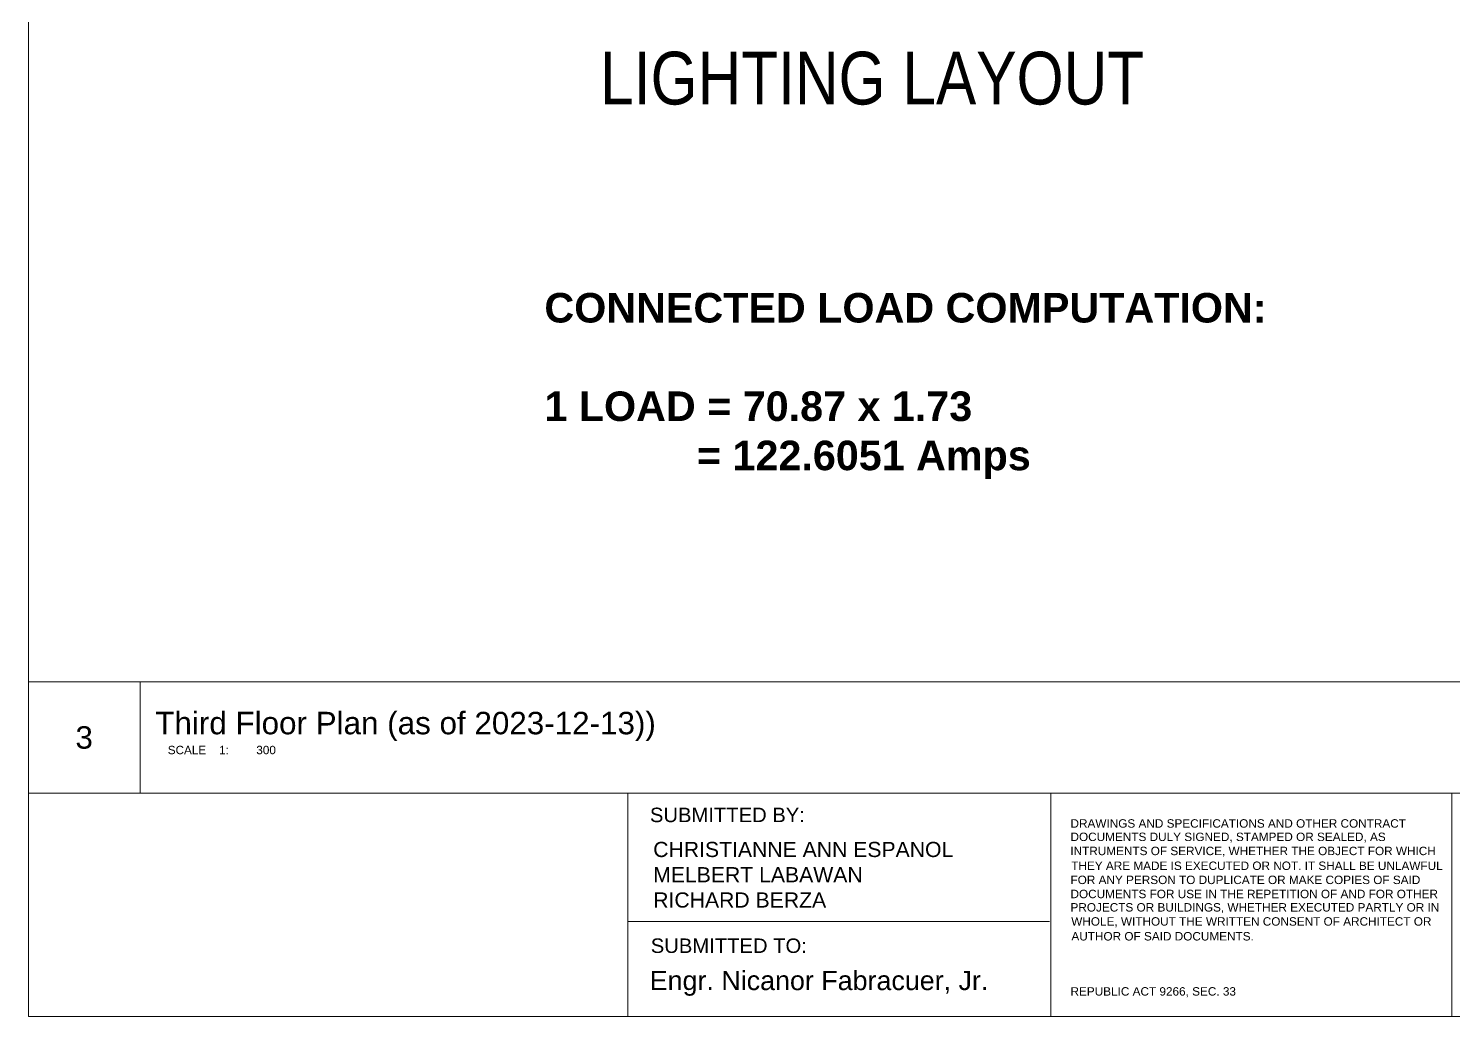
# Model space of a CAD drawing. Header units: inches. Extents: x -2 to 2474, y 1 to 287.
# Drawn here: x 5.4 to 157.9, y 1.3 to 107.2 of the extents above; entities that cross this region are included whole.
import ezdxf

# ---------------------------------------------------------------- set-up
doc = ezdxf.new("R2010")
doc.units = ezdxf.units.IN
doc.header["$MEASUREMENT"] = 0
for name, color, linetype in [('PDF_0', 7, 'Continuous'), ('PDF_BORDER', 7, 'Continuous'), ('PDF_Text', 7, 'Continuous')]:
    doc.layers.add(name, color=color, linetype=linetype)
doc.styles.add('PDF Arial Narrow', font='ARIALN.TTF')
doc.styles.add('PDF ArialMT', font='arial.ttf')

msp = doc.modelspace()

# ---------------------------------------------------------------- linework, layer by layer
at = {"layer": 'PDF_0', "lineweight": 9}
for points in [[(5.35228, 37.18333), (419.0416, 37.18333)], [(69.53493, 25.26181), (69.53493, 1.34948)], [(114.81155, 25.23697), (114.81155, 1.32463)], [(157.73213, 25.23697), (157.73213, 1.32463)], [(69.52669, 11.51027), (114.65692, 11.51027)]]:
    msp.add_lwpolyline(points, dxfattribs=at)
at = {"layer": 'PDF_BORDER', "lineweight": 9}
msp.add_lwpolyline([(419.0416, 1.32463), (5.35228, 1.32463), (5.35228, 275.11011), (419.0416, 275.11011)], close=True, dxfattribs=at)
at = {"layer": 'PDF_BORDER', "lineweight": 20}
msp.add_lwpolyline([(17.29865, 37.18333), (17.29865, 25.23697)], dxfattribs=at)
at = {"layer": 'PDF_BORDER', "lineweight": 9}
msp.add_lwpolyline([(419.0416, 25.23697), (5.35228, 25.23697)], dxfattribs=at)

# ---------------------------------------------------------------- texts
at = {"linetype": 'ByBlock', "lineweight": 80, "ltscale": 0.05, "insert": (60.58934, 78.82403), "char_height": 3.1630556, "attachment_point": 1}
msp.add_mtext_dynamic_manual_height_columns('{\\fArial|b1|i0|c0|p34;CONNECTED LOAD COMPUTATION:\\P\\P1 LOAD = 70.87 x 1.73\\P^I   = 122.6051 Amps}', width=88.4924112, gutter_width=21.96566, heights=[25.63526], dxfattribs=at)
at = {"layer": 'PDF_Text', "lineweight": 5, "insert": (66.5629, 101.80055), "char_height": 5.647651, "attachment_point": 4, "style": 'PDF Arial Narrow'}
msp.add_mtext('LIGHTING LAYOUT', dxfattribs=at)
at = {"layer": 'PDF_Text', "attachment_point": 4, "style": 'PDF ArialMT'}
for s, insert, char_height in [('Third Floor Plan (as of 2023-12-13))', (18.92346, 32.39598), 2.4054331), ('3', (10.37709, 31.19933), 2.40543), ('SCALE    1:', (20.26413, 29.86435), 0.8968012), ('300', (29.73921, 29.86435), 0.902038), ('DRAWINGS AND SPECIFICATIONS AND OTHER CONTRACT', (116.91782, 21.99787), 0.9020376), ('DOCUMENTS DULY SIGNED, STAMPED OR SEALED, AS', (116.91782, 20.48735), 0.9020376), ('INTRUMENTS OF SERVICE, WHETHER THE OBJECT FOR WHICH', (116.89821, 18.97683), 0.9020376), ('THEY ARE MADE IS EXECUTED OR NOT. IT SHALL BE UNLAWFUL', (116.99629, 17.46631), 0.9020376), ('FOR ANY PERSON TO DUPLICATE OR MAKE COPIES OF SAID', (116.91782, 15.95578), 0.9020376), ('DOCUMENTS FOR USE IN THE REPETITION OF AND FOR OTHER', (116.91782, 14.44527), 0.9020376), ('PROJECTS OR BUILDINGS, WHETHER EXECUTED PARTLY OR IN', (116.91782, 12.93474), 0.9020376), ('WHOLE, WITHOUT THE WRITTEN CONSENT OF ARCHITECT OR', (116.99629, 11.42422), 0.9020376), ('AUTHOR OF SAID DOCUMENTS.', (117.0159, 9.9137), 0.9020376), ('REPUBLIC ACT 9266, SEC. 33', (116.91782, 3.93047), 0.9020376)]:
    msp.add_mtext(s, dxfattribs=dict(at, insert=insert, char_height=char_height))
for s, insert, char_height, width in [('SUBMITTED BY:', (71.88642, 22.90795), 1.5493918, 33.878175), ('CHRISTIANNE ANN ESPANOL\\PMELBERT LABAWAN\\PRICHARD BERZA', (72.23922, 16.5018), 1.6231938, 35.4918916), ('SUBMITTED TO:', (71.97796, 8.89737), 1.5493918, 33.878175), ('Engr. Nicanor Fabracuer, Jr.', (71.8656, 4.87186), 2.0575162, 44.9885528)]:
    msp.add_mtext(s, dxfattribs=dict(at, insert=insert, char_height=char_height, width=width))

doc.saveas('drawing.dxf')
